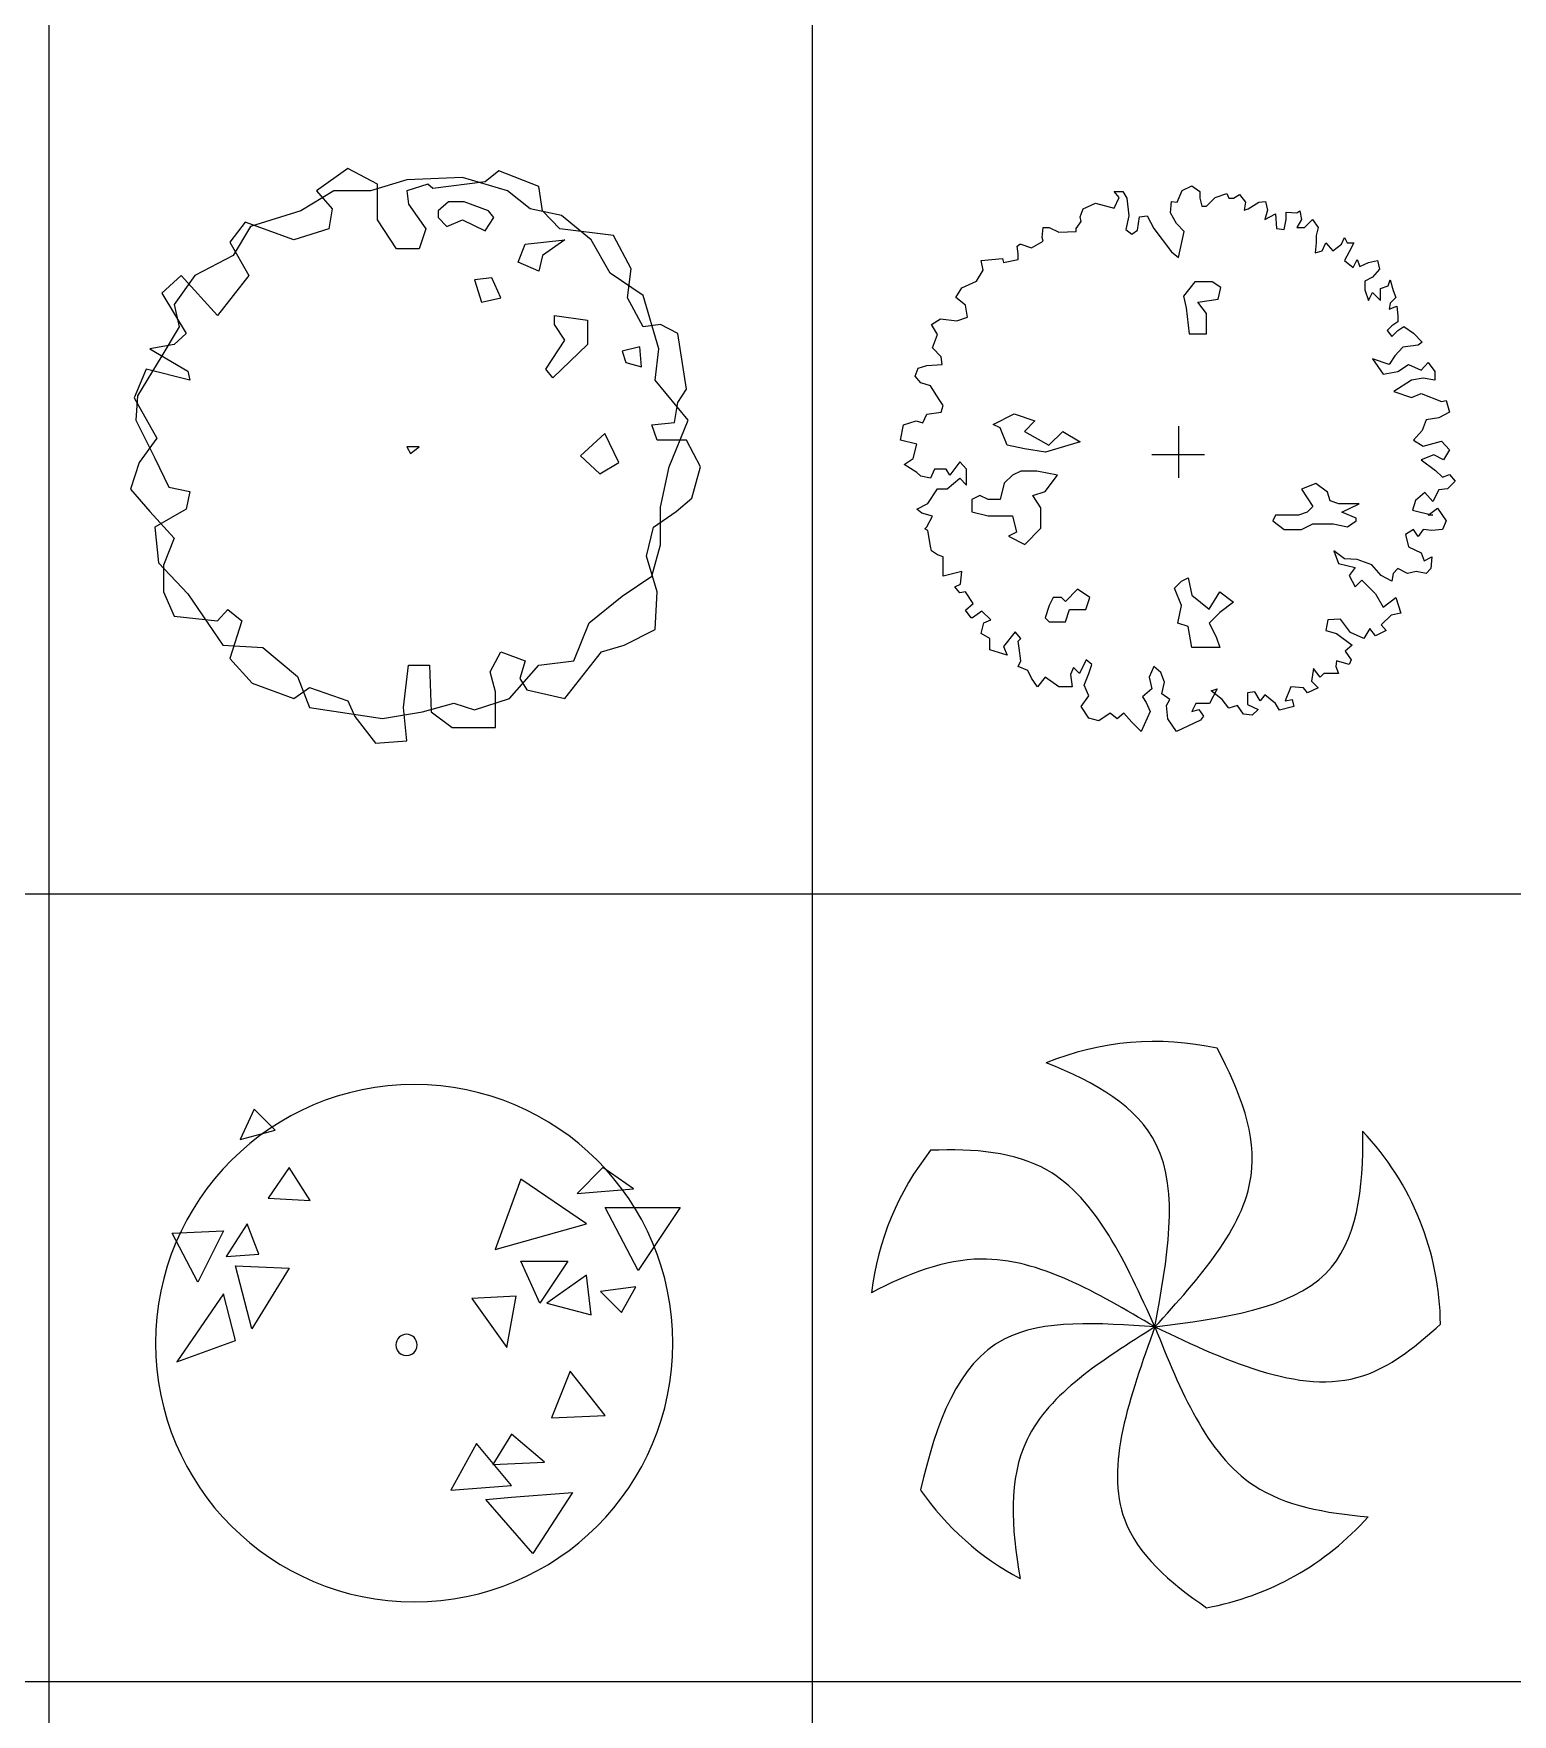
# Model space of a CAD drawing. Header units: millimetres. Extents: x -4017 to 59953, y -688 to 66564.
# Drawn here: x 24655 to 28710, y 21033 to 25643 of the extents above; entities that cross this region are included whole.
import ezdxf

# ---------------------------------------------------------------- set-up
doc = ezdxf.new("R2010")
doc.units = ezdxf.units.MM
doc.layers.add('www.cad-blocks.net', color=7, linetype='Continuous')

# ---------------------------------------------------------------- blocks, each defined once
blk = doc.blocks.new('A$C516926BB')
for p, q in [((27.1553, 38.5194), (27.1553, 0)), ((29.249, 38.5194), (29.249, 0)), ((0, 13.9072), (62.4121, 13.9072)), ((0, 11.7477), (60.3118, 11.7477))]:
    blk.add_line(p, q)
blk = doc.blocks.new('A$C442D5AAB')
for p, q in [((0.5955, 1.5758), (0.5098, 1.5147)), ((0.6765, 1.533), (0.5955, 1.5758)), ((1.01, 1.5697), (0.9719, 1.5391)), ((1.1196, 1.5269), (1.01, 1.5697)), ((0.7575, 1.5453), (0.6575, 1.5147)), ((0.6765, 1.4353), (0.6765, 1.533)), ((0.91, 1.5514), (0.7575, 1.5453)), ((0.8147, 1.533), (0.7575, 1.5147)), ((0.829, 1.5208), (0.8147, 1.533)), ((0.9719, 1.5391), (0.829, 1.5208)), ((1.0338, 1.5147), (0.91, 1.5514)), ((1.1291, 1.4597), (1.1196, 1.5269)), ((0.5574, 1.5147), (0.4669, 1.4597)), ((0.5098, 1.5147), (0.5526, 1.4659)), ((0.6575, 1.5147), (0.5574, 1.5147)), ((0.7575, 1.5147), (0.7623, 1.4781)), ((0.7623, 1.4781), (0.8099, 1.4109)), ((0.8718, 1.4842), (0.8433, 1.4597)), ((0.9147, 1.4842), (0.8718, 1.4842)), ((0.9814, 1.4597), (0.9147, 1.4842)), ((1.0958, 1.4659), (1.0338, 1.5147)), ((0.3144, 1.4292), (0.2716, 1.3742)), ((0.4478, 1.3803), (0.3144, 1.4292)), ((0.4669, 1.4597), (0.3287, 1.417)), ((0.5526, 1.4659), (0.5431, 1.4109)), ((0.7289, 1.3559), (0.6765, 1.4353)), ((0.8433, 1.4597), (0.8433, 1.4414)), ((0.8433, 1.4414), (0.8671, 1.417)), ((0.8671, 1.417), (0.91, 1.4353)), ((0.91, 1.4353), (0.9719, 1.4048)), ((0.9719, 1.4048), (0.9957, 1.4414)), ((0.9957, 1.4414), (0.9814, 1.4597)), ((1.1815, 1.4475), (1.0958, 1.4659)), ((1.1768, 1.4109), (1.1291, 1.4597)), ((1.2625, 1.3803), (1.1815, 1.4475)), ((0.3287, 1.417), (0.2811, 1.3376)), ((0.5431, 1.4109), (0.4478, 1.3803)), ((0.8099, 1.4109), (0.7909, 1.3559)), ((1.3244, 1.3926), (1.1768, 1.4109)), ((1.3721, 1.3009), (1.3244, 1.3926)), ((0.2811, 1.3376), (0.1763, 1.2826)), ((0.2716, 1.3742), (0.324, 1.2826)), ((0.7909, 1.3559), (0.7289, 1.3559)), ((1.0624, 1.3193), (1.0815, 1.3681)), ((1.0815, 1.3681), (1.191, 1.3803)), ((1.1291, 1.3376), (1.1196, 1.2948)), ((1.191, 1.3803), (1.1291, 1.3376)), ((1.3149, 1.2887), (1.2625, 1.3803)), ((1.1196, 1.2948), (1.0624, 1.3193)), ((1.3626, 1.2215), (1.3721, 1.3009)), ((0.1382, 1.2826), (0.0858, 1.2337)), ((0.1763, 1.2826), (0.1191, 1.2032)), ((0.2382, 1.1727), (0.1382, 1.2826)), ((0.324, 1.2826), (0.2382, 1.1727)), ((0.9909, 1.2765), (0.9433, 1.2704)), ((0.9433, 1.2704), (0.9624, 1.2093)), ((1.0148, 1.2215), (0.9909, 1.2765)), ((1.4054, 1.2276), (1.3149, 1.2887)), ((0.0858, 1.2337), (0.1525, 1.1238)), ((0.1191, 1.2032), (0.1334, 1.1421)), ((0.9624, 1.2093), (1.0148, 1.2215)), ((1.4054, 1.1421), (1.3626, 1.2215)), ((1.4483, 1.0811), (1.4054, 1.2276)), ((1.1625, 1.1727), (1.253, 1.1605)), ((1.1625, 1.1482), (1.1625, 1.1727)), ((1.253, 1.1605), (1.253, 1.0933)), ((0.1334, 1.1421), (0.0858, 1.0627)), ((0.1525, 1.1238), (0.1191, 1.0933)), ((1.191, 1.1055), (1.1625, 1.1482)), ((1.4531, 1.1482), (1.4054, 1.1421)), ((1.5007, 1.1238), (1.4531, 1.1482)), ((1.5245, 0.9711), (1.5007, 1.1238)), ((0.0858, 1.0627), (0.0191, 0.9528)), ((0.1191, 1.0933), (0.0524, 1.0811)), ((0.0524, 1.0811), (0.1572, 1.02)), ((1.1386, 1.0261), (1.191, 1.1055)), ((1.253, 1.0933), (1.1577, 1.0017)), ((1.3959, 1.0872), (1.3483, 1.075)), ((1.3483, 1.075), (1.3578, 1.0444)), ((1.4007, 1.0322), (1.3959, 1.0872)), ((1.4388, 0.9956), (1.4483, 1.0811)), ((0.0429, 1.0261), (0.0095, 0.9467)), ((0.162, 0.9956), (0.0429, 1.0261)), ((0.1572, 1.02), (0.162, 0.9956)), ((1.1577, 1.0017), (1.1386, 1.0261)), ((1.3578, 1.0444), (1.4007, 1.0322)), ((1.5293, 0.8856), (1.4388, 0.9956)), ((1.5007, 0.9345), (1.5245, 0.9711)), ((0.0095, 0.9467), (0.0715, 0.8368)), ((0.0191, 0.9528), (0.0143, 0.8856)), ((1.4912, 0.8795), (1.5007, 0.9345)), ((0.0143, 0.8856), (0.0667, 0.7818)), ((1.4292, 0.8734), (1.4912, 0.8795)), ((1.4769, 0.7574), (1.5293, 0.8856)), ((0.0715, 0.8368), (0.0238, 0.7696)), ((1.3006, 0.849), (1.2339, 0.7879)), ((1.3387, 0.7696), (1.3006, 0.849)), ((1.4435, 0.8306), (1.4292, 0.8734)), ((1.5245, 0.8306), (1.4435, 0.8306)), ((1.5626, 0.7574), (1.5245, 0.8306)), ((0.7909, 0.8123), (0.7575, 0.8123)), ((0.7575, 0.8123), (0.767, 0.794)), ((0.767, 0.794), (0.7909, 0.8123)), ((1.2339, 0.7879), (1.2863, 0.739)), ((0.0238, 0.7696), (0, 0.6963)), ((0.0667, 0.7818), (0.1048, 0.7024)), ((1.2863, 0.739), (1.3387, 0.7696)), ((1.4531, 0.6474), (1.4769, 0.7574)), ((1.5388, 0.6718), (1.5626, 0.7574)), ((0, 0.6963), (0.0524, 0.6352)), ((0.1048, 0.7024), (0.162, 0.6902)), ((0.162, 0.6902), (0.1525, 0.6413)), ((1.4531, 0.5436), (1.4531, 0.6474)), ((1.4959, 0.6352), (1.5388, 0.6718)), ((0.0524, 0.6352), (0.1191, 0.5619)), ((0.1525, 0.6413), (0.0667, 0.5924)), ((1.434, 0.5924), (1.4959, 0.6352)), ((0.0667, 0.5924), (0.0762, 0.4947)), ((0.1191, 0.5619), (0.0905, 0.4886)), ((1.415, 0.5131), (1.434, 0.5924)), ((1.4435, 0.4153), (1.415, 0.5131)), ((1.4292, 0.4581), (1.4531, 0.5436)), ((0.0762, 0.4947), (0.1572, 0.4092)), ((0.0905, 0.4886), (0.0905, 0.4153)), ((0.0905, 0.4153), (0.1191, 0.3481)), ((1.3483, 0.4031), (1.4292, 0.4581)), ((1.4388, 0.3115), (1.4435, 0.4153)), ((0.1572, 0.4092), (0.2525, 0.2687)), ((1.2577, 0.3298), (1.3483, 0.4031)), ((0.1191, 0.3481), (0.2382, 0.3359)), ((0.2382, 0.3359), (0.2668, 0.3665)), ((0.2668, 0.3665), (0.3049, 0.3359)), ((0.3049, 0.3359), (0.2716, 0.2321)), ((1.2149, 0.226), (1.2577, 0.3298)), ((1.353, 0.2687), (1.4388, 0.3115)), ((0.2525, 0.2687), (0.3621, 0.2626)), ((0.2716, 0.2321), (0.3335, 0.1649)), ((0.3621, 0.2626), (0.4574, 0.1832)), ((0.9862, 0.1954), (1.0148, 0.2504)), ((1.0148, 0.2504), (1.0815, 0.226)), ((1.191, 0.1222), (1.2911, 0.2504)), ((1.2911, 0.2504), (1.353, 0.2687)), ((0.748, 0.0977), (0.7623, 0.2138)), ((0.7623, 0.2138), (0.8194, 0.2138)), ((0.8194, 0.2138), (0.8242, 0.0855)), ((1.0005, 0.1405), (0.9862, 0.1954)), ((1.0386, 0.1222), (1.1196, 0.2138)), ((1.0815, 0.226), (1.0672, 0.1771)), ((1.1196, 0.2138), (1.2149, 0.226)), ((0.3335, 0.1649), (0.4478, 0.1222)), ((0.4478, 0.1222), (0.4907, 0.1527)), ((0.4574, 0.1832), (0.4907, 0.0977)), ((0.4907, 0.1527), (0.5955, 0.116)), ((1.0005, 0.0428), (1.0005, 0.1405)), ((1.0672, 0.1771), (1.0862, 0.1466)), ((1.0862, 0.1466), (1.191, 0.1222)), ((0.4907, 0.0977), (0.6908, 0.0672)), ((0.5955, 0.116), (0.6146, 0.0733)), ((0.7575, 0.0061), (0.748, 0.0977)), ((0.8004, 0.0855), (0.8861, 0.1099)), ((0.8861, 0.1099), (0.9433, 0.0916)), ((0.9433, 0.0916), (1.0386, 0.1222)), ((0.6146, 0.0733), (0.6718, 0)), ((0.6908, 0.0672), (0.8004, 0.0855)), ((0.8242, 0.0855), (0.8814, 0.0428)), ((0.6718, 0), (0.7575, 0.0061)), ((0.8814, 0.0428), (1.0005, 0.0428))]:
    blk.add_line(p, q)
blk = doc.blocks.new('A$C0AFD20AF')
at = {"linetype": 'ByBlock'}
for p, q in [((0.5865, 1.4814), (0.6104, 1.4814)), ((0.5996, 1.4652), (0.5865, 1.4814)), ((0.6104, 1.4814), (0.6212, 1.4629)), ((0.7593, 1.4521), (0.7724, 1.4838)), ((0.7724, 1.4838), (0.7994, 1.4969)), ((0.7994, 1.4969), (0.8211, 1.4814)), ((0.8211, 1.4814), (0.8211, 1.4629)), ((0.8635, 1.4652), (0.8951, 1.476)), ((0.8951, 1.476), (0.9005, 1.4629)), ((0.4931, 1.412), (0.5008, 1.4336)), ((0.5008, 1.4336), (0.5355, 1.449)), ((0.5355, 1.449), (0.5865, 1.4359)), ((0.5865, 1.4359), (0.5996, 1.4652)), ((0.6212, 1.4629), (0.6266, 1.4143)), ((0.7408, 1.4228), (0.7439, 1.4544)), ((0.7439, 1.4544), (0.7593, 1.4521)), ((0.8211, 1.4629), (0.8265, 1.4413)), ((0.8265, 1.4413), (0.8396, 1.4413)), ((0.8396, 1.4413), (0.8635, 1.4652)), ((0.9005, 1.4629), (0.9137, 1.4629)), ((0.9137, 1.4629), (0.9299, 1.4729)), ((0.9299, 1.4729), (0.9461, 1.4521)), ((0.9461, 1.4521), (0.943, 1.4305)), ((0.943, 1.4305), (0.9538, 1.4336)), ((0.9538, 1.4336), (0.9831, 1.4521)), ((0.9831, 1.4521), (1.0016, 1.4544)), ((1.007, 1.4305), (0.9993, 1.4042)), ((1.0016, 1.4544), (1.007, 1.4305)), ((0.4823, 1.3803), (0.4954, 1.3988)), ((0.4954, 1.3988), (0.4931, 1.412)), ((0.6266, 1.4143), (0.6181, 1.3772)), ((0.6505, 1.3749), (0.6559, 1.412)), ((0.6559, 1.412), (0.6768, 1.4143)), ((0.6768, 1.4143), (0.6953, 1.3803)), ((0.757, 1.3934), (0.7408, 1.4228)), ((0.7778, 1.3718), (0.757, 1.3934)), ((0.9993, 1.4042), (1.0286, 1.4197)), ((1.0286, 1.4197), (1.031, 1.3803)), ((1.0526, 1.3772), (1.058, 1.4042)), ((1.058, 1.4251), (1.0873, 1.4228)), ((1.058, 1.4042), (1.058, 1.4251)), ((1.0873, 1.4228), (1.095, 1.4282)), ((1.1004, 1.4042), (1.0873, 1.3826)), ((1.095, 1.4282), (1.1004, 1.4042)), ((1.1081, 1.3826), (1.1297, 1.4042)), ((1.1297, 1.4042), (1.1459, 1.3826)), ((0.3202, 1.3317), (0.328, 1.3371)), ((0.328, 1.3371), (0.3303, 1.3371)), ((0.3303, 1.3371), (0.3596, 1.327)), ((0.3596, 1.327), (0.392, 1.3456)), ((0.3889, 1.3556), (0.392, 1.3826)), ((0.392, 1.3456), (0.3889, 1.3556)), ((0.392, 1.3826), (0.4082, 1.3826)), ((0.4082, 1.3826), (0.4345, 1.3695)), ((0.4345, 1.3695), (0.4823, 1.3718)), ((0.4823, 1.3718), (0.4823, 1.3803)), ((0.6181, 1.3772), (0.6343, 1.3641)), ((0.6343, 1.3641), (0.6505, 1.3749)), ((0.6953, 1.3803), (0.7439, 1.3162)), ((0.7624, 1.3), (0.7778, 1.3718)), ((1.031, 1.3803), (1.0526, 1.3772)), ((1.0873, 1.3826), (1.1081, 1.3826)), ((1.1405, 1.3402), (1.1374, 1.3131)), ((1.1459, 1.3826), (1.1405, 1.361)), ((1.1405, 1.361), (1.1405, 1.3402)), ((1.1567, 1.3186), (1.1668, 1.3402)), ((1.1668, 1.3402), (1.1861, 1.3186)), ((1.1861, 1.3186), (1.21, 1.3371)), ((1.21, 1.3371), (1.2177, 1.3556)), ((1.2177, 1.3556), (1.2254, 1.3402)), ((1.2254, 1.3402), (1.2439, 1.3402)), ((1.2439, 1.3402), (1.2308, 1.3162)), ((0.2215, 1.2923), (0.2801, 1.2977)), ((0.2269, 1.2653), (0.2215, 1.2923)), ((0.2801, 1.2977), (0.2824, 1.2869)), ((0.2824, 1.2869), (0.3226, 1.2946)), ((0.3226, 1.3108), (0.3202, 1.3317)), ((0.3226, 1.2946), (0.3226, 1.3108)), ((0.7439, 1.3162), (0.7624, 1.3)), ((1.1374, 1.3131), (1.1567, 1.3186)), ((1.2308, 1.3162), (1.2177, 1.2923)), ((1.2177, 1.2923), (1.2416, 1.273)), ((1.2416, 1.273), (1.2524, 1.2946)), ((1.2524, 1.2946), (1.2601, 1.2761)), ((1.2841, 1.2869), (1.308, 1.2923)), ((1.308, 1.2923), (1.3134, 1.2684)), ((0.2084, 1.2359), (0.2269, 1.2653)), ((1.2601, 1.2761), (1.2841, 1.2869)), ((1.2949, 1.2468), (1.2733, 1.2359)), ((1.3134, 1.2684), (1.2949, 1.2468)), ((0.152, 1.1904), (0.1682, 1.2174)), ((0.1682, 1.2174), (0.2084, 1.2359)), ((0.8079, 1.2334), (0.7761, 1.194)), ((0.8549, 1.2334), (0.8079, 1.2334)), ((0.8786, 1.2178), (0.8549, 1.2334)), ((0.871, 1.1859), (0.8786, 1.2178)), ((1.2733, 1.2359), (1.2733, 1.212)), ((1.2733, 1.212), (1.2841, 1.1827)), ((1.2841, 1.1827), (1.2949, 1.2043)), ((1.2949, 1.2043), (1.3165, 1.1827)), ((1.3165, 1.2151), (1.3373, 1.2228)), ((1.3165, 1.1827), (1.3165, 1.2151)), ((1.3373, 1.2228), (1.3427, 1.239)), ((1.3427, 1.239), (1.3512, 1.2097)), ((1.3512, 1.2097), (1.3589, 1.1904)), ((0.179, 1.1696), (0.152, 1.1904)), ((0.1844, 1.1371), (0.179, 1.1696)), ((0.7761, 1.194), (0.7841, 1.1622)), ((0.7841, 1.1622), (0.7917, 1.091)), ((0.8155, 1.1779), (0.871, 1.1859)), ((0.8392, 1.1465), (0.8155, 1.1779)), ((1.3427, 1.175), (1.3404, 1.1588)), ((1.3404, 1.1588), (1.3612, 1.1665)), ((1.3589, 1.1904), (1.3427, 1.175)), ((1.3612, 1.1665), (1.3643, 1.1402)), ((0.0857, 1.1163), (0.1096, 1.1325)), ((0.1019, 1.0893), (0.0857, 1.1163)), ((0.1096, 1.1325), (0.1551, 1.1271)), ((0.1551, 1.1271), (0.1844, 1.1371)), ((0.8392, 1.091), (0.8392, 1.1465)), ((1.3481, 1.1132), (1.335, 1.1001)), ((1.3643, 1.124), (1.3481, 1.1132)), ((1.3643, 1.1402), (1.3643, 1.124)), ((1.3643, 1.1001), (1.3805, 1.1109)), ((1.3805, 1.1109), (1.4068, 1.0924)), ((0.088, 1.0522), (0.1019, 1.0893)), ((0.7917, 1.091), (0.8392, 1.091)), ((1.335, 1.1001), (1.3481, 1.0839)), ((1.3481, 1.0839), (1.3643, 1.1001)), ((1.4068, 1.0924), (1.4307, 1.0684)), ((1.4307, 1.0684), (1.4199, 1.0599)), ((0.1119, 1.0283), (0.088, 1.0522)), ((0.115, 1.0067), (0.1119, 1.0283)), ((1.2949, 1.0229), (1.3242, 0.9804)), ((1.3404, 1.0067), (1.2949, 1.0229)), ((1.3558, 1.0306), (1.3404, 1.0067)), ((1.3774, 1.0545), (1.3558, 1.0306)), ((1.4199, 1.0599), (1.3774, 1.0545)), ((0.0401, 0.975), (0.0486, 0.9966)), ((0.0563, 0.9565), (0.0401, 0.975)), ((0.0486, 0.9966), (0.0725, 1.0044)), ((0.0725, 1.0044), (0.115, 1.0067)), ((1.3242, 0.9804), (1.3643, 0.9881)), ((1.3643, 0.9881), (1.3936, 1.0067)), ((1.3936, 1.0067), (1.4284, 0.9912)), ((1.4338, 0.9696), (1.4014, 0.9642)), ((1.4284, 0.9912), (1.4469, 1.0121)), ((1.4654, 0.9642), (1.4338, 0.9696)), ((1.4469, 1.0121), (1.4654, 0.9881)), ((1.4654, 0.9881), (1.4654, 0.9642)), ((0.0826, 0.948), (0.0563, 0.9565)), ((0.1065, 0.9109), (0.0826, 0.948)), ((1.4014, 0.9642), (1.3535, 0.9326)), ((1.3535, 0.9326), (1.4014, 0.9163)), ((1.4014, 0.9163), (1.4284, 0.9272)), ((1.4284, 0.9272), (1.4839, 0.9055)), ((0.0725, 0.8708), (0.1119, 0.8762)), ((0.1173, 0.8947), (0.1065, 0.9109)), ((0.1119, 0.8762), (0.1173, 0.8947)), ((1.5055, 0.8762), (1.4762, 0.8608)), ((1.4839, 0.9055), (1.497, 0.9086)), ((1.497, 0.9086), (1.5055, 0.8762)), ((0, 0.799), (0.0085, 0.8415)), ((0.0085, 0.8415), (0.0432, 0.8523)), ((0.0432, 0.8523), (0.0617, 0.8469)), ((0.0617, 0.8469), (0.0725, 0.8708)), ((0.2542, 0.8424), (0.3118, 0.8712)), ((0.2734, 0.8328), (0.2542, 0.8424)), ((0.2926, 0.7853), (0.2734, 0.8328)), ((0.3118, 0.8712), (0.3689, 0.852)), ((0.3689, 0.852), (0.3401, 0.8232)), ((0.7636, 0.6963), (0.7636, 0.8377)), ((1.4415, 0.8554), (1.4307, 0.826)), ((1.4762, 0.8608), (1.4415, 0.8554)), ((0.0455, 0.7882), (0, 0.799)), ((0.0347, 0.7488), (0.0455, 0.7882)), ((0.3401, 0.7757), (0.2926, 0.7853)), ((0.3401, 0.8232), (0.4073, 0.7853)), ((0.4932, 0.7949), (0.3977, 0.7661)), ((0.4073, 0.7853), (0.4452, 0.8232)), ((0.4452, 0.8232), (0.4932, 0.7949)), ((1.4307, 0.826), (1.4068, 0.799)), ((1.4068, 0.799), (1.4338, 0.7828)), ((1.4338, 0.7828), (1.4839, 0.7967)), ((1.4839, 0.7967), (1.5055, 0.7728)), ((0.0108, 0.7326), (0.0347, 0.7488)), ((0.1628, 0.7403), (0.1358, 0.7033)), ((0.1813, 0.7195), (0.1628, 0.7403)), ((0.3977, 0.7661), (0.3401, 0.7757)), ((0.6892, 0.7603), (0.8343, 0.7603)), ((1.4631, 0.7589), (1.4284, 0.7457)), ((1.4284, 0.7457), (1.4677, 0.7164)), ((1.4893, 0.7457), (1.4631, 0.7589)), ((1.5055, 0.7728), (1.4893, 0.7457)), ((0.0455, 0.711), (0.0108, 0.7326)), ((0.0563, 0.7002), (0.0455, 0.711)), ((0.0826, 0.6956), (0.0563, 0.7002)), ((0.0934, 0.7195), (0.0826, 0.6956)), ((0.1258, 0.7195), (0.0934, 0.7195)), ((0.1358, 0.7033), (0.1258, 0.7195)), ((0.1281, 0.6662), (0.1628, 0.6956)), ((0.1628, 0.6956), (0.1813, 0.6763)), ((0.1813, 0.6763), (0.1813, 0.7195)), ((0.3073, 0.7035), (0.285, 0.6813)), ((0.33, 0.7146), (0.3073, 0.7035)), ((0.3745, 0.7146), (0.33, 0.7146)), ((0.4305, 0.7035), (0.3745, 0.7146)), ((0.3967, 0.6585), (0.4305, 0.7035)), ((1.4677, 0.7164), (1.487, 0.6979)), ((1.487, 0.6979), (1.5055, 0.7056)), ((1.5055, 0.7056), (1.5217, 0.6871)), ((0.0749, 0.6261), (0.1019, 0.6662)), ((0.1019, 0.6662), (0.1281, 0.6662)), ((0.2179, 0.6474), (0.1956, 0.6363)), ((0.2406, 0.6363), (0.2179, 0.6474)), ((0.285, 0.6813), (0.2739, 0.6363)), ((0.3633, 0.6474), (0.3967, 0.6585)), ((0.3856, 0.6141), (0.3633, 0.6474)), ((1.1393, 0.6808), (1.0999, 0.6646)), ((1.0999, 0.6646), (1.1155, 0.6414)), ((1.1711, 0.657), (1.1393, 0.6808)), ((1.1787, 0.6333), (1.1711, 0.657)), ((1.4384, 0.6554), (1.4122, 0.6338)), ((1.46, 0.6315), (1.4384, 0.6554)), ((1.4762, 0.6631), (1.46, 0.6315)), ((1.5001, 0.6662), (1.4762, 0.6631)), ((1.5217, 0.6871), (1.5001, 0.6662)), ((0.0455, 0.6099), (0.0749, 0.6261)), ((0.0586, 0.5991), (0.0455, 0.6099)), ((0.1956, 0.6363), (0.1956, 0.603)), ((0.1956, 0.603), (0.2406, 0.5919)), ((0.2739, 0.6363), (0.2406, 0.6363)), ((0.3856, 0.558), (0.3856, 0.6141)), ((1.1155, 0.6015), (1.0918, 0.5939)), ((1.1155, 0.6414), (1.1312, 0.6176)), ((1.1312, 0.6176), (1.1155, 0.6015)), ((1.2024, 0.6252), (1.1787, 0.6333)), ((1.2342, 0.6252), (1.2024, 0.6252)), ((1.2105, 0.6015), (1.258, 0.6252)), ((1.2499, 0.5858), (1.2105, 0.6015)), ((1.258, 0.6252), (1.2342, 0.6252)), ((1.4122, 0.6338), (1.4044, 0.6076)), ((1.4044, 0.6076), (1.46, 0.5937)), ((1.4469, 0.5937), (1.4731, 0.613)), ((1.4731, 0.613), (1.497, 0.5782)), ((0.088, 0.5913), (0.0586, 0.5991)), ((0.0671, 0.5566), (0.0725, 0.562)), ((0.0749, 0.5512), (0.0671, 0.5566)), ((0.0725, 0.562), (0.088, 0.5913)), ((0.2406, 0.5919), (0.3073, 0.5919)), ((0.3073, 0.5919), (0.3184, 0.5469)), ((0.3411, 0.5136), (0.3856, 0.558)), ((1.0286, 0.5939), (1.0211, 0.5782)), ((1.0211, 0.5782), (1.0524, 0.5545)), ((1.0918, 0.5939), (1.0286, 0.5939)), ((1.0524, 0.5545), (1.0999, 0.5545)), ((1.0999, 0.5545), (1.1312, 0.5701)), ((1.1312, 0.5701), (1.1711, 0.5701)), ((1.1711, 0.5701), (1.1868, 0.5701)), ((1.1868, 0.5701), (1.2262, 0.5621)), ((1.2262, 0.5621), (1.2499, 0.5782)), ((1.2499, 0.5782), (1.2499, 0.5858)), ((1.4068, 0.5543), (1.3851, 0.5404)), ((1.4199, 0.535), (1.4068, 0.5543)), ((1.4338, 0.5543), (1.4199, 0.535)), ((1.4577, 0.5512), (1.4338, 0.5543)), ((1.46, 0.5937), (1.4469, 0.5937)), ((1.487, 0.5543), (1.4577, 0.5512)), ((1.497, 0.5782), (1.487, 0.5543)), ((0.0826, 0.5087), (0.0749, 0.5512)), ((0.0857, 0.4956), (0.0826, 0.5087)), ((0.3184, 0.5469), (0.2962, 0.5358)), ((0.2962, 0.5358), (0.3411, 0.5136)), ((1.3851, 0.5404), (1.3936, 0.5064)), ((0.1019, 0.4848), (0.0857, 0.4956)), ((0.1173, 0.4794), (0.1019, 0.4848)), ((0.1173, 0.4524), (0.1173, 0.4794)), ((1.1884, 0.4956), (1.2015, 0.4609)), ((1.2177, 0.474), (1.1884, 0.4956)), ((1.2524, 0.4717), (1.2177, 0.474)), ((1.2925, 0.4578), (1.2524, 0.4717)), ((1.3936, 0.5064), (1.4284, 0.4902)), ((1.4284, 0.4902), (1.4361, 0.4686)), ((1.4361, 0.4686), (1.4577, 0.4794)), ((1.4577, 0.4794), (1.4546, 0.4478)), ((0.1173, 0.4261), (0.1173, 0.4524)), ((0.1682, 0.4393), (0.1173, 0.4261)), ((0.1651, 0.4045), (0.1682, 0.4393)), ((0.7705, 0.4125), (0.7892, 0.4221)), ((0.7892, 0.4221), (0.7988, 0.3741)), ((1.2015, 0.4609), (1.247, 0.4501)), ((1.247, 0.4501), (1.2308, 0.4285)), ((1.2308, 0.4285), (1.247, 0.3968)), ((1.247, 0.3968), (1.2655, 0.4153)), ((1.2655, 0.4153), (1.3026, 0.3783)), ((1.3188, 0.4285), (1.2925, 0.4578)), ((1.3481, 0.413), (1.3188, 0.4285)), ((1.3512, 0.4339), (1.3481, 0.413)), ((1.3643, 0.4478), (1.3512, 0.4339)), ((1.3905, 0.4339), (1.3643, 0.4478)), ((1.4145, 0.4393), (1.3905, 0.4339)), ((1.4415, 0.4339), (1.4145, 0.4393)), ((1.4546, 0.4478), (1.4415, 0.4339)), ((0.1497, 0.3968), (0.1651, 0.4045)), ((0.1628, 0.3806), (0.1497, 0.3968)), ((0.179, 0.3837), (0.1628, 0.3806)), ((0.1999, 0.3513), (0.179, 0.3837)), ((0.4861, 0.3908), (0.4528, 0.357)), ((0.5194, 0.3681), (0.4861, 0.3908)), ((0.7513, 0.3933), (0.7705, 0.4125)), ((0.7705, 0.3458), (0.7513, 0.3933)), ((0.7988, 0.3741), (0.8468, 0.3362)), ((0.8468, 0.3362), (0.8756, 0.3837)), ((0.8756, 0.3837), (0.9135, 0.3554)), ((1.3026, 0.3783), (1.3242, 0.3412)), ((0.179, 0.3327), (0.1999, 0.3513)), ((0.1945, 0.3119), (0.179, 0.3327)), ((0.2238, 0.3304), (0.1975, 0.3119)), ((0.2477, 0.3065), (0.2238, 0.3304)), ((0.4078, 0.3458), (0.3967, 0.3125)), ((0.4189, 0.3681), (0.4078, 0.3458)), ((0.4416, 0.3681), (0.4189, 0.3681)), ((0.4528, 0.357), (0.4416, 0.3681)), ((0.4528, 0.3014), (0.4639, 0.3347)), ((0.4639, 0.3347), (0.5083, 0.3347)), ((0.5083, 0.3347), (0.5194, 0.3681)), ((0.7609, 0.2979), (0.7705, 0.3458)), ((0.8756, 0.3266), (0.8468, 0.2979)), ((0.9135, 0.3554), (0.8756, 0.3266)), ((1.3242, 0.3412), (1.3589, 0.3675)), ((1.372, 0.325), (1.3458, 0.3196)), ((1.3589, 0.3675), (1.372, 0.325)), ((0.1975, 0.3119), (0.1945, 0.3119)), ((0.2215, 0.2687), (0.2292, 0.298)), ((0.2292, 0.298), (0.2477, 0.3065)), ((0.3967, 0.3125), (0.4078, 0.3014)), ((0.4078, 0.3014), (0.4528, 0.3014)), ((0.7892, 0.2883), (0.7609, 0.2979)), ((0.7988, 0.2312), (0.7892, 0.2883)), ((0.8468, 0.2979), (0.866, 0.26)), ((1.1722, 0.3065), (1.1668, 0.2771)), ((1.1668, 0.2771), (1.1961, 0.2687)), ((1.2069, 0.3088), (1.1722, 0.3065)), ((1.2339, 0.2717), (1.2069, 0.3088)), ((1.2871, 0.2825), (1.2709, 0.2555)), ((1.3026, 0.2632), (1.2871, 0.2825)), ((1.3319, 0.2771), (1.3026, 0.2632)), ((1.3458, 0.3196), (1.3188, 0.2926)), ((1.3188, 0.2926), (1.3319, 0.2771)), ((0.2454, 0.2555), (0.2215, 0.2687)), ((0.2454, 0.2239), (0.2454, 0.2555)), ((0.3148, 0.2741), (0.2824, 0.2339)), ((0.2824, 0.2339), (0.2932, 0.21)), ((0.3303, 0.2555), (0.3148, 0.2741)), ((0.3226, 0.2478), (0.3303, 0.2555)), ((0.3256, 0.2293), (0.3226, 0.2478)), ((0.8756, 0.2312), (0.7988, 0.2312)), ((0.866, 0.26), (0.8756, 0.2312)), ((1.1961, 0.2687), (1.2393, 0.237)), ((1.2393, 0.237), (1.22, 0.2208)), ((1.2709, 0.2555), (1.2339, 0.2717)), ((0.2932, 0.21), (0.2454, 0.2239)), ((0.3226, 0.1783), (0.3303, 0.1945)), ((0.3303, 0.1945), (0.3256, 0.2293)), ((0.5093, 0.1969), (0.4908, 0.1598)), ((0.5247, 0.1837), (0.5093, 0.1969)), ((1.1961, 0.1945), (1.1938, 0.1783)), ((1.2308, 0.1837), (1.1961, 0.1945)), ((1.22, 0.2208), (1.2362, 0.1969)), ((1.2362, 0.1969), (1.2308, 0.1837)), ((0.3496, 0.1675), (0.3226, 0.1783)), ((0.3596, 0.1467), (0.3496, 0.1675)), ((0.3758, 0.1227), (0.3596, 0.1467)), ((0.3974, 0.149), (0.3758, 0.1227)), ((0.4345, 0.1227), (0.3974, 0.149)), ((0.4746, 0.176), (0.4661, 0.1567)), ((0.4661, 0.1567), (0.4715, 0.1227)), ((0.4908, 0.1598), (0.4746, 0.176)), ((0.5039, 0.1274), (0.517, 0.1598)), ((0.517, 0.1598), (0.5247, 0.1837)), ((0.6953, 0.1783), (0.6822, 0.149)), ((0.6822, 0.149), (0.6899, 0.1173)), ((0.7146, 0.1621), (0.6953, 0.1783)), ((0.7246, 0.1359), (0.7146, 0.1621)), ((1.1328, 0.1729), (1.1274, 0.1382)), ((1.1513, 0.149), (1.1328, 0.1729)), ((1.1614, 0.1598), (1.1513, 0.149)), ((1.183, 0.1598), (1.1614, 0.1598)), ((1.2015, 0.1598), (1.183, 0.1598)), ((1.1938, 0.1783), (1.2015, 0.1598)), ((0.4715, 0.1227), (0.4345, 0.1227)), ((0.4954, 0.0687), (0.517, 0.098)), ((0.517, 0.098), (0.5039, 0.1274)), ((0.6899, 0.1173), (0.6636, 0.0957)), ((0.6636, 0.0957), (0.6744, 0.0795)), ((0.7169, 0.1034), (0.7246, 0.1359)), ((0.7385, 0.088), (0.7169, 0.1034)), ((0.8689, 0.1173), (0.8473, 0.0772)), ((0.8527, 0.1119), (0.8689, 0.1173)), ((0.882, 0.088), (0.8527, 0.1119)), ((0.9723, 0.1088), (0.9515, 0.1065)), ((0.9515, 0.1065), (0.9515, 0.0741)), ((0.9862, 0.0849), (0.9723, 0.1088)), ((0.9993, 0.1011), (0.9862, 0.0849)), ((1.0286, 0.0772), (0.9993, 0.1011)), ((1.0711, 0.1227), (1.0549, 0.0849)), ((1.1058, 0.1197), (1.0711, 0.1227)), ((1.1166, 0.1065), (1.1058, 0.1197)), ((1.1459, 0.1197), (1.1166, 0.1065)), ((1.1274, 0.1382), (1.1459, 0.1197)), ((0.517, 0.0371), (0.4954, 0.0687)), ((0.5757, 0.0502), (0.544, 0.0293)), ((0.5942, 0.0347), (0.5757, 0.0502)), ((0.6127, 0.0502), (0.5942, 0.0347)), ((0.6343, 0.0262), (0.6127, 0.0502)), ((0.6852, 0.0556), (0.6605, 0)), ((0.6744, 0.0795), (0.6852, 0.0556)), ((0.73, 0.0718), (0.7385, 0.088)), ((0.7331, 0.0347), (0.73, 0.0718)), ((0.8103, 0.0772), (0.7994, 0.0556)), ((0.7994, 0.0556), (0.818, 0.061)), ((0.8473, 0.0772), (0.8103, 0.0772)), ((0.818, 0.061), (0.8311, 0.0425)), ((0.9005, 0.0641), (0.882, 0.088)), ((0.9245, 0.0718), (0.9005, 0.0641)), ((0.9407, 0.0479), (0.9245, 0.0718)), ((0.9646, 0.0448), (0.9407, 0.0479)), ((0.9515, 0.0741), (0.9808, 0.061)), ((0.9808, 0.061), (0.9646, 0.0448)), ((1.0394, 0.0587), (1.0286, 0.0772)), ((1.0788, 0.0687), (1.0394, 0.0587)), ((1.0549, 0.0849), (1.0742, 0.088)), ((1.0742, 0.088), (1.0788, 0.0687)), ((0.544, 0.0293), (0.517, 0.0371)), ((0.6605, 0), (0.6343, 0.0262)), ((0.757, 0), (0.7331, 0.0347)), ((0.8234, 0.0317), (0.757, 0)), ((0.8311, 0.0425), (0.8234, 0.0317))]:
    blk.add_line(p, q, dxfattribs=at)
blk = doc.blocks.new('A$C614A6CD3')
for p, q in [((0.2701, 1.3501), (0.2316, 1.2668)), ((0.3279, 1.2924), (0.2701, 1.3501)), ((0.2316, 1.2668), (0.3279, 1.2924)), ((0.3664, 1.1898), (0.3086, 1.1065)), ((0.4242, 1.1001), (0.3664, 1.1898)), ((1.002, 1.1578), (0.9314, 0.9654)), ((1.1817, 1.0359), (1.002, 1.1578)), ((1.2267, 1.1898), (1.1561, 1.1193)), ((1.3101, 1.1321), (1.2267, 1.1898)), ((0.3086, 1.1065), (0.4242, 1.1001)), ((1.1561, 1.1193), (1.3101, 1.1321)), ((1.2331, 1.0808), (1.4385, 1.0808)), ((1.323, 0.9077), (1.2331, 1.0808)), ((1.4385, 1.0808), (1.323, 0.9077)), ((0.0454, 1.0103), (0.1866, 1.0167)), ((0.1866, 1.0167), (0.116, 0.8756)), ((0.2508, 1.0359), (0.1931, 0.9462)), ((0.2829, 0.9526), (0.2508, 1.0359)), ((0.9314, 0.9654), (1.1817, 1.0359)), ((0.116, 0.8756), (0.0454, 1.0103)), ((0.1931, 0.9462), (0.2829, 0.9526)), ((1.002, 0.9333), (1.1304, 0.9333)), ((1.0533, 0.8179), (1.002, 0.9333)), ((1.1304, 0.9333), (1.0533, 0.8179)), ((0.2187, 0.9205), (0.3664, 0.9141)), ((0.2637, 0.7474), (0.2187, 0.9205)), ((0.3664, 0.9141), (0.2637, 0.7474)), ((1.1817, 0.8949), (1.0726, 0.8179)), ((1.1946, 0.7859), (1.1817, 0.8949)), ((0.1866, 0.8436), (0.0582, 0.6576)), ((0.2187, 0.7153), (0.1866, 0.8436)), ((0.9891, 0.8372), (0.8672, 0.8308)), ((0.8672, 0.8308), (0.9635, 0.6961)), ((0.9635, 0.6961), (0.9891, 0.8372)), ((1.3166, 0.8628), (1.2203, 0.85)), ((1.2203, 0.85), (1.278, 0.7923)), ((1.278, 0.7923), (1.3166, 0.8628)), ((1.0726, 0.8179), (1.1946, 0.7859)), ((0.0582, 0.6576), (0.2187, 0.7153)), ((1.1368, 0.632), (1.0854, 0.5037)), ((1.2331, 0.5101), (1.1368, 0.632)), ((1.0854, 0.5037), (1.2331, 0.5101)), ((0.88, 0.4332), (0.8094, 0.305)), ((0.9763, 0.3178), (0.88, 0.4332)), ((0.9763, 0.4588), (0.9249, 0.3755)), ((1.0662, 0.3819), (0.9763, 0.4588)), ((0.9249, 0.3755), (1.0662, 0.3819)), ((0.8094, 0.305), (0.9763, 0.3178)), ((0.9057, 0.2793), (0.9763, 0.2857)), ((1.0341, 0.1318), (0.9057, 0.2793)), ((0.9763, 0.2857), (1.1432, 0.2985)), ((1.1432, 0.2985), (1.0341, 0.1318))]:
    blk.add_line(p, q)
for centre, major_axis, start_param, end_param in [((0.7093, 0.7083), (0.7093, 0), -0.000001, 6.283184), ((0.6881, 0.7038), (-0.0206, 0.0206), 3.926991, 7.068583), ((0.6881, 0.7038), (-0.0206, 0.0206), 0.785398, 3.926991)]:
    blk.add_ellipse(centre, major_axis=major_axis, ratio=1, start_param=start_param, end_param=end_param)
blk = doc.blocks.new('A$C1E0D6FA7')
at = {"ltscale": 0.5}
for major_axis, start_param, end_param in [((0.5537, 0.5537), 0.566184, 1.175644), ((-0.5537, 0.5537), 3.936199, 4.683097), ((-0.5537, 0.5537), 0.118116, 0.665098), ((-0.5537, 0.5537), 1.393278, 1.864412), ((-0.5537, 0.5537), 2.538323, 3.199324)]:
    blk.add_ellipse((0.7773, 0.77), major_axis=major_axis, ratio=1, start_param=start_param, end_param=end_param, dxfattribs=at)
for points, knots in [([(0.7773, 0.77), (0.8991, 0.9046), (1.1147, 1.1426), (1.012, 1.4141), (0.9476, 1.5343)], [0, 0, 0, 0, 12.542532, 22.201129, 22.201129, 22.201129, 22.201129]), ([(0.7773, 0.77), (0.8111, 0.9559), (0.872, 1.2907), (0.6161, 1.4407), (0.4795, 1.4942)], [0, 0, 0, 0, 12.788322, 23.035103, 23.035103, 23.035103, 23.035103]), ([(0.7773, 0.77), (0.9627, 0.7943), (1.3105, 0.8399), (1.3501, 1.146), (1.347, 1.3073)], [0, 0, 0, 0, 12.544554, 23.530672, 23.530672, 23.530672, 23.530672]), ([(0.7773, 0.77), (0.6977, 0.9461), (0.5665, 1.2359), (0.282, 1.2595), (0.1623, 1.2546)], [0, 0, 0, 0, 13.326764, 21.935365, 21.935365, 21.935365, 21.935365]), ([(0.7773, 0.77), (0.6183, 0.864), (0.3589, 1.0171), (0.1001, 0.9161), (0, 0.864)], [0, 0, 0, 0, 13.075988, 21.328331, 21.328331, 21.328331, 21.328331]), ([(0.7773, 0.77), (0.6236, 0.781), (0.2864, 0.8049), (0.1771, 0.5082), (0.1346, 0.3229)], [0, 0, 0, 0, 10.605754, 23.263754, 23.263754, 23.263754, 23.263754]), ([(0.7773, 0.77), (0.6325, 0.6791), (0.3656, 0.5115), (0.3828, 0.2204), (0.4076, 0.0798)], [0, 0, 0, 0, 11.94169, 22.017078, 22.017078, 22.017078, 22.017078]), ([(0.7773, 0.77), (0.7084, 0.5789), (0.5952, 0.2649), (0.8162, 0.0703), (0.9192, 0)], [0, 0, 0, 0, 13.681332, 22.476124, 22.476124, 22.476124, 22.476124]), ([(0.7773, 0.77), (0.9842, 0.6725), (1.2736, 0.5361), (1.4971, 0.7214), (1.5603, 0.7773)], [0, 0, 0, 0, 15.342894, 21.470771, 21.470771, 21.470771, 21.470771]), ([(0.7773, 0.77), (0.8474, 0.596), (0.9628, 0.3094), (1.2448, 0.2596), (1.362, 0.2493)], [0, 0, 0, 0, 13.096235, 21.563487, 21.563487, 21.563487, 21.563487])]:
    blk.add_open_spline(points, degree=3, knots=knots, dxfattribs=at)

msp = doc.modelspace()

# ---------------------------------------------------------------- block references
at = {"xscale": 1000, "yscale": 1000, "zscale": 1000}
for name, p in [('A$C442D5AAB', (24921.4, 23696.5)), ('A$C0AFD20AF', (27032.2, 23728.1)), ('A$C1E0D6FA7', (26952.9, 21325.3)), ('A$C614A6CD3', (24989.8, 21342.5))]:
    msp.add_blockref(name, p, dxfattribs=at)
at = {"layer": 'www.cad-blocks.net', "color": 155, "true_color": 0x546d8e, "xscale": 1000, "yscale": 1000, "zscale": 1000}
msp.add_blockref('A$C516926BB', (-2458.7, 9375.6), dxfattribs=at)

doc.saveas('drawing.dxf')
